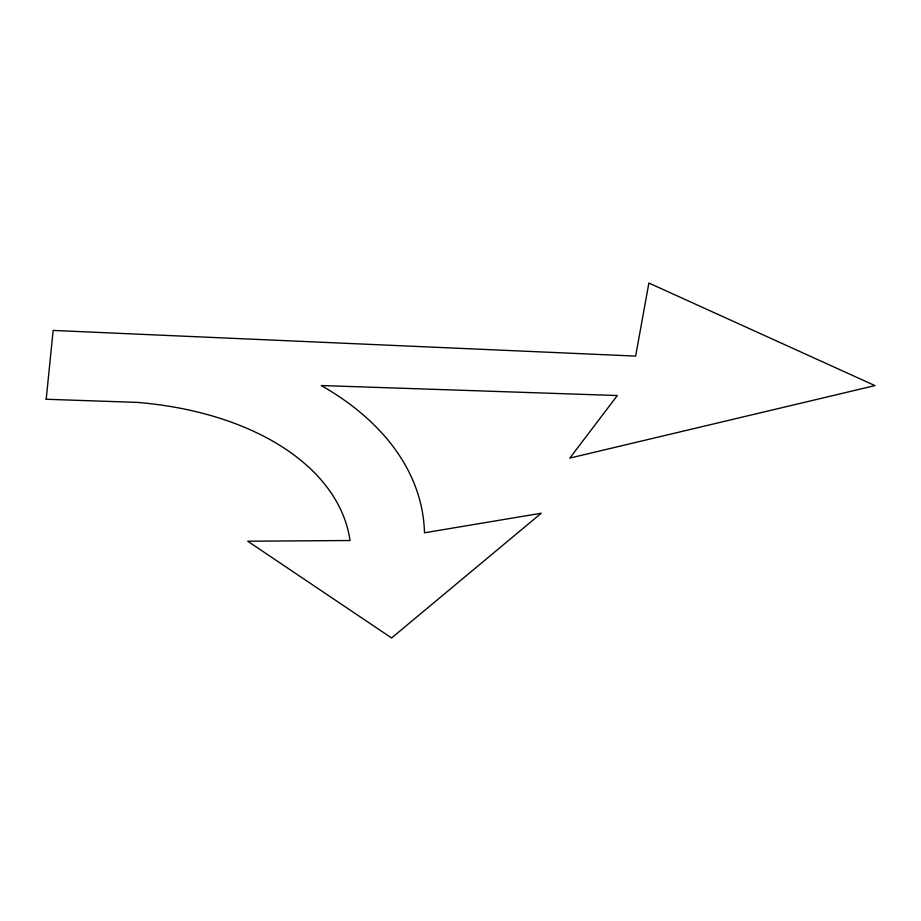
<?xml version="1.0" encoding="UTF-8"?>
<svg xmlns="http://www.w3.org/2000/svg" width="921" height="921" viewBox="0 0 921 921"><rect width="100%" height="100%" fill="white"/><g stroke="black" fill="none" stroke-linecap="round" stroke-linejoin="round"><path stroke-width="1.38" d="M46.188 399.265L53.142 330.432L635.64 356.093L648.879 283.035L874.95 385.6L569.823 458.082L617.346 395.535L321.268 385.531A367.375 225.852 -6.3 0 1 424.466 532.799L541.26 513.227L391.586 637.965L247.737 541.226L350.061 540.512A282.989 173.056 -6.5 0 0 137.16 402.385L46.05 399.254"/></g></svg>
